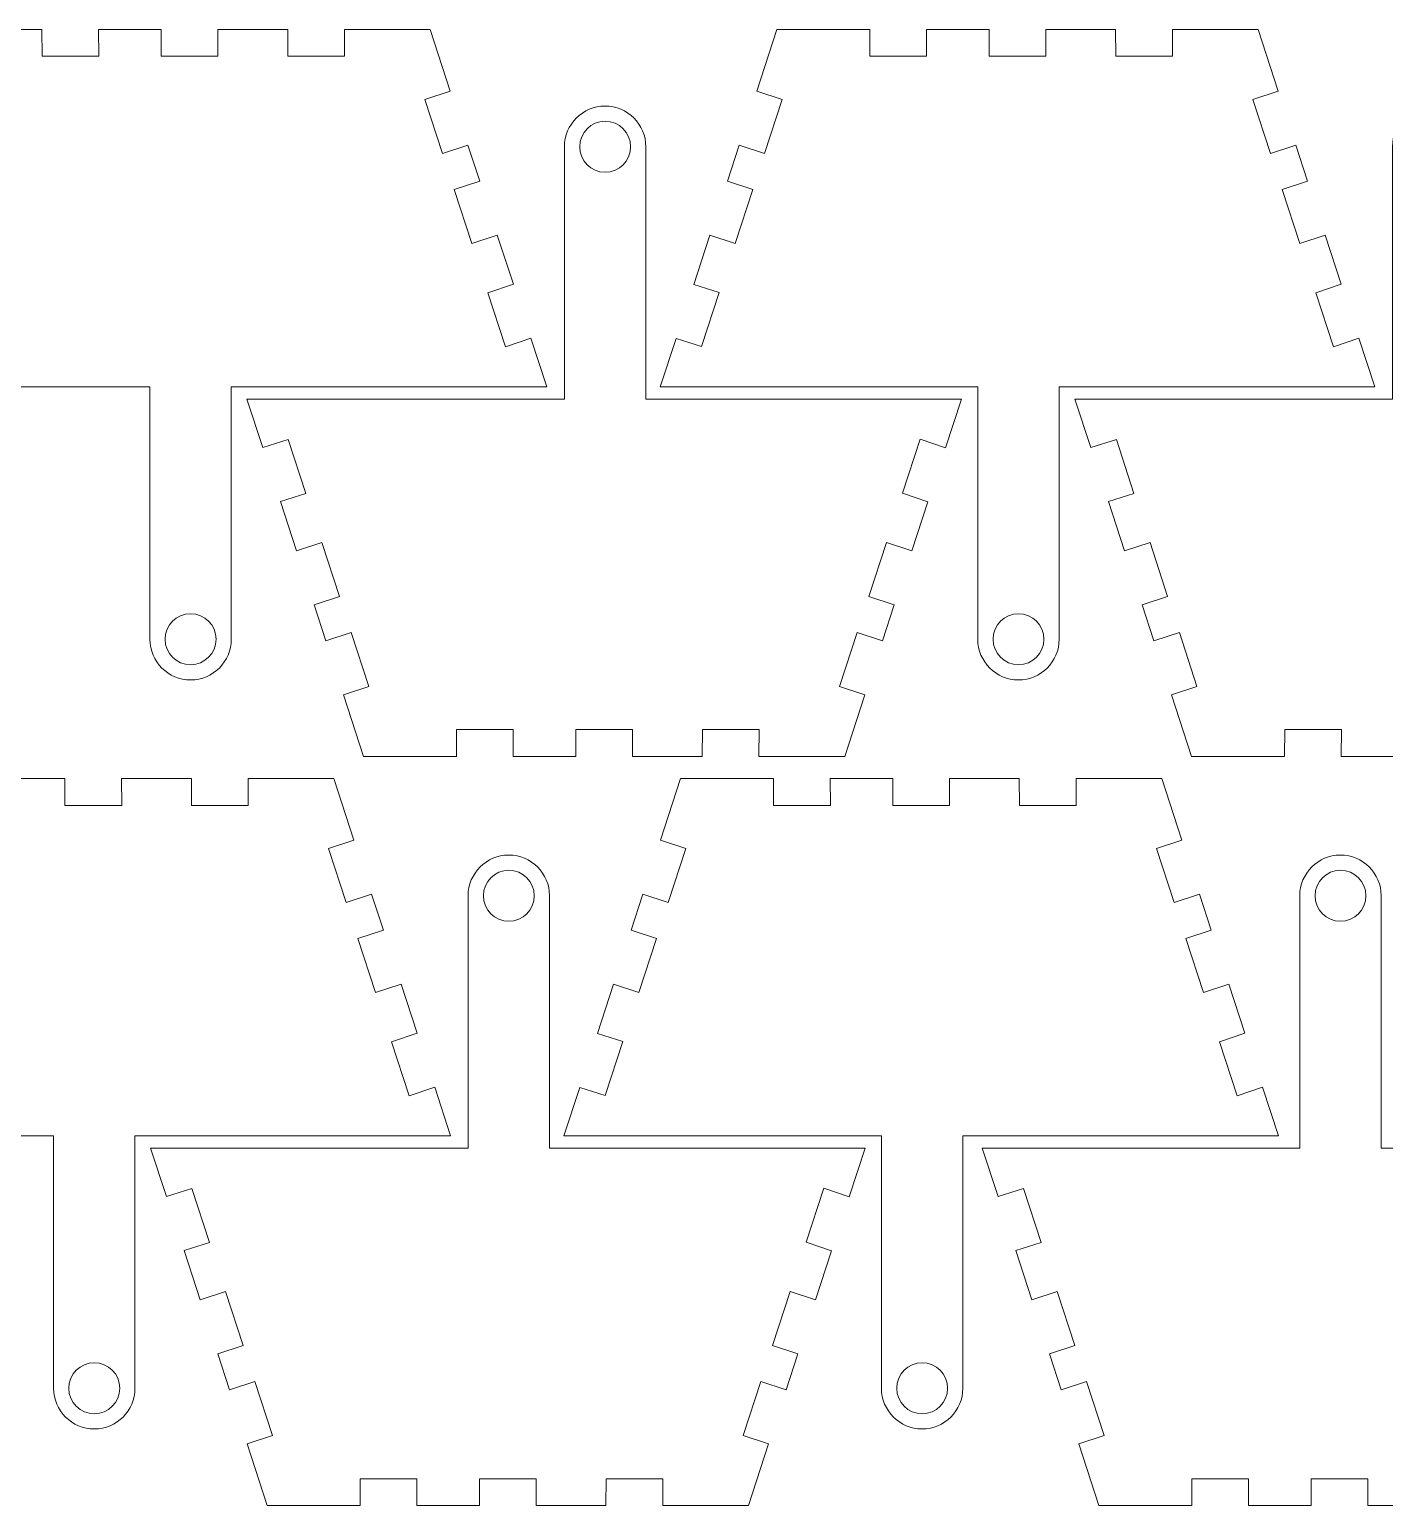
# Model space of a CAD drawing. Header units: millimetres. Extents: x -535 to 505, y -208 to 234.
# Drawn here: x 141.6 to 293.3, y -207.7 to -42.6 of the extents above; entities that cross this region are included whole.
import ezdxf

# ---------------------------------------------------------------- set-up
doc = ezdxf.new("R2010")
doc.units = ezdxf.units.MM
doc.header["$MEASUREMENT"] = 0
doc.layers.add('Capa 1', color=7, linetype='Continuous')

msp = doc.modelspace()

# ---------------------------------------------------------------- linework, layer by layer
at = {"layer": 'Capa 1', "color": 250, "lineweight": 9}
for points, knots in [([(199.5123, -82.5707), (199.5123, -82.5707), (164.1758, -82.5707), (164.1758, -82.5707), (164.1758, -82.5707), (164.1758, -82.5707), (164.1758, -110.7999), (164.1758, -110.7999), (164.1758, -110.7999), (164.1758, -113.317), (162.1352, -115.3576), (159.6181, -115.3576), (159.6181, -115.3576), (157.101, -115.3576), (155.0604, -113.317), (155.0604, -110.7999), (155.0604, -110.7999), (155.0604, -110.7999), (155.0604, -82.5707), (155.0604, -82.5707), (155.0604, -82.5707), (155.0604, -82.5707), (119.5123, -82.5707), (119.5123, -82.5707), (119.5123, -82.5707), (119.5123, -82.5707), (121.2885, -77.1302), (121.2885, -77.1302), (121.2885, -77.1302), (121.2885, -77.1302), (124.1439, -78.0508), (124.1439, -78.0508), (124.1439, -78.0508), (124.1439, -78.0508), (126.1148, -72.014), (126.1148, -72.014), (126.1148, -72.014), (126.1148, -72.014), (123.2593, -71.0934), (123.2593, -71.0934), (123.2593, -71.0934), (123.2593, -71.0934), (125.0548, -65.5938), (125.0548, -65.5938), (125.0548, -65.5938), (125.0548, -65.5938), (127.9105, -66.5145), (127.9105, -66.5145), (127.9105, -66.5145), (127.9105, -66.5145), (129.8814, -60.4777), (129.8814, -60.4777), (129.8814, -60.4777), (129.8814, -60.4777), (127.0256, -59.557), (127.0256, -59.557), (127.0256, -59.557), (127.0256, -59.557), (128.345, -55.5157), (128.345, -55.5157), (128.345, -55.5157), (128.345, -55.5157), (131.2003, -56.4362), (131.2003, -56.4362), (131.2003, -56.4362), (131.2003, -56.4362), (133.1712, -50.3994), (133.1712, -50.3994), (133.1712, -50.3994), (133.1712, -50.3994), (130.3159, -49.4788), (130.3159, -49.4788), (130.3159, -49.4788), (130.3159, -49.4788), (132.5712, -42.5707), (132.5712, -42.5707), (132.5712, -42.5707), (132.5712, -42.5707), (142.9775, -42.5707), (142.9775, -42.5707), (142.9775, -42.5707), (142.9775, -42.5707), (142.9885, -45.5707), (142.9885, -45.5707), (142.9885, -45.5707), (142.9885, -45.5707), (149.3389, -45.5707), (149.3389, -45.5707), (149.3389, -45.5707), (149.3389, -45.5707), (149.3279, -42.5707), (149.3279, -42.5707), (149.3279, -42.5707), (149.3279, -42.5707), (156.3273, -42.5707), (156.3273, -42.5707), (156.3273, -42.5707), (156.3273, -42.5707), (156.3382, -45.5707), (156.3382, -45.5707), (156.3382, -45.5707), (156.3382, -45.5707), (162.6886, -45.5707), (162.6886, -45.5707), (162.6886, -45.5707), (162.6886, -45.5707), (162.6776, -42.5707), (162.6776, -42.5707), (162.6776, -42.5707), (162.6776, -42.5707), (170.4943, -42.5707), (170.4943, -42.5707), (170.4943, -42.5707), (170.4943, -42.5707), (170.5053, -45.5707), (170.5053, -45.5707), (170.5053, -45.5707), (170.5053, -45.5707), (176.8557, -45.5707), (176.8557, -45.5707), (176.8557, -45.5707), (176.8557, -45.5707), (176.8447, -42.5707), (176.8447, -42.5707), (176.8447, -42.5707), (176.8447, -42.5707), (186.4417, -42.5707), (186.4417, -42.5707), (186.4417, -42.5707), (186.4417, -42.5707), (188.6965, -49.4712), (188.6965, -49.4712), (188.6965, -49.4712), (188.6965, -49.4712), (185.8478, -50.4137), (185.8478, -50.4137), (185.8478, -50.4137), (185.8478, -50.4137), (187.8201, -56.4501), (187.8201, -56.4501), (187.8201, -56.4501), (187.8201, -56.4501), (190.669, -55.5075), (190.669, -55.5075), (190.669, -55.5075), (190.669, -55.5075), (191.9895, -59.5485), (191.9895, -59.5485), (191.9895, -59.5485), (191.9895, -59.5485), (189.1411, -60.4909), (189.1411, -60.4909), (189.1411, -60.4909), (189.1411, -60.4909), (191.1134, -66.5272), (191.1134, -66.5272), (191.1134, -66.5272), (191.1134, -66.5272), (193.9619, -65.5849), (193.9619, -65.5849), (193.9619, -65.5849), (193.9619, -65.5849), (195.7588, -71.0839), (195.7588, -71.0839), (195.7588, -71.0839), (195.7588, -71.0839), (192.9102, -72.0264), (192.9102, -72.0264), (192.9102, -72.0264), (192.9102, -72.0264), (194.8825, -78.0628), (194.8825, -78.0628), (194.8825, -78.0628), (194.8825, -78.0628), (197.7313, -77.1202), (197.7313, -77.1202), (197.7313, -77.1202), (197.7313, -77.1202), (199.5123, -82.5707), (199.5123, -82.5707)], [0, 0, 0, 0, 0.02173913, 0.02173913, 0.02173913, 0.02173913, 0.04347826, 0.04347826, 0.04347826, 0.04347826, 0.06521739, 0.06521739, 0.06521739, 0.06521739, 0.08695652, 0.08695652, 0.08695652, 0.08695652, 0.10869565, 0.10869565, 0.10869565, 0.10869565, 0.13043478, 0.13043478, 0.13043478, 0.13043478, 0.15217391, 0.15217391, 0.15217391, 0.15217391, 0.17391304, 0.17391304, 0.17391304, 0.17391304, 0.19565217, 0.19565217, 0.19565217, 0.19565217, 0.2173913, 0.2173913, 0.2173913, 0.2173913, 0.23913043, 0.23913043, 0.23913043, 0.23913043, 0.26086957, 0.26086957, 0.26086957, 0.26086957, 0.2826087, 0.2826087, 0.2826087, 0.2826087, 0.30434783, 0.30434783, 0.30434783, 0.30434783, 0.32608696, 0.32608696, 0.32608696, 0.32608696, 0.34782609, 0.34782609, 0.34782609, 0.34782609, 0.36956522, 0.36956522, 0.36956522, 0.36956522, 0.39130435, 0.39130435, 0.39130435, 0.39130435, 0.41304348, 0.41304348, 0.41304348, 0.41304348, 0.43478261, 0.43478261, 0.43478261, 0.43478261, 0.45652174, 0.45652174, 0.45652174, 0.45652174, 0.47826087, 0.47826087, 0.47826087, 0.47826087, 0.5, 0.5, 0.5, 0.5, 0.52173913, 0.52173913, 0.52173913, 0.52173913, 0.54347826, 0.54347826, 0.54347826, 0.54347826, 0.56521739, 0.56521739, 0.56521739, 0.56521739, 0.58695652, 0.58695652, 0.58695652, 0.58695652, 0.60869565, 0.60869565, 0.60869565, 0.60869565, 0.63043478, 0.63043478, 0.63043478, 0.63043478, 0.65217391, 0.65217391, 0.65217391, 0.65217391, 0.67391304, 0.67391304, 0.67391304, 0.67391304, 0.69565217, 0.69565217, 0.69565217, 0.69565217, 0.7173913, 0.7173913, 0.7173913, 0.7173913, 0.73913043, 0.73913043, 0.73913043, 0.73913043, 0.76086957, 0.76086957, 0.76086957, 0.76086957, 0.7826087, 0.7826087, 0.7826087, 0.7826087, 0.80434783, 0.80434783, 0.80434783, 0.80434783, 0.82608696, 0.82608696, 0.82608696, 0.82608696, 0.84782609, 0.84782609, 0.84782609, 0.84782609, 0.86956522, 0.86956522, 0.86956522, 0.86956522, 0.89130435, 0.89130435, 0.89130435, 0.89130435, 0.91304348, 0.91304348, 0.91304348, 0.91304348, 0.93478261, 0.93478261, 0.93478261, 0.93478261, 0.95652174, 0.95652174, 0.95652174, 0.95652174, 1, 1, 1, 1]), ([(292.2025, -82.5707), (292.2025, -82.5707), (256.866, -82.5707), (256.866, -82.5707), (256.866, -82.5707), (256.866, -82.5707), (256.866, -110.7999), (256.866, -110.7999), (256.866, -110.7999), (256.866, -113.317), (254.8254, -115.3576), (252.3083, -115.3576), (252.3083, -115.3576), (249.7912, -115.3576), (247.7506, -113.317), (247.7506, -110.7999), (247.7506, -110.7999), (247.7506, -110.7999), (247.7506, -82.5707), (247.7506, -82.5707), (247.7506, -82.5707), (247.7506, -82.5707), (212.2025, -82.5707), (212.2025, -82.5707), (212.2025, -82.5707), (212.2025, -82.5707), (213.9787, -77.1302), (213.9787, -77.1302), (213.9787, -77.1302), (213.9787, -77.1302), (216.8341, -78.0508), (216.8341, -78.0508), (216.8341, -78.0508), (216.8341, -78.0508), (218.805, -72.014), (218.805, -72.014), (218.805, -72.014), (218.805, -72.014), (215.9495, -71.0934), (215.9495, -71.0934), (215.9495, -71.0934), (215.9495, -71.0934), (217.745, -65.5938), (217.745, -65.5938), (217.745, -65.5938), (217.745, -65.5938), (220.6007, -66.5145), (220.6007, -66.5145), (220.6007, -66.5145), (220.6007, -66.5145), (222.5716, -60.4777), (222.5716, -60.4777), (222.5716, -60.4777), (222.5716, -60.4777), (219.7158, -59.557), (219.7158, -59.557), (219.7158, -59.557), (219.7158, -59.557), (221.0352, -55.5157), (221.0352, -55.5157), (221.0352, -55.5157), (221.0352, -55.5157), (223.8905, -56.4362), (223.8905, -56.4362), (223.8905, -56.4362), (223.8905, -56.4362), (225.8614, -50.3994), (225.8614, -50.3994), (225.8614, -50.3994), (225.8614, -50.3994), (223.0061, -49.4788), (223.0061, -49.4788), (223.0061, -49.4788), (223.0061, -49.4788), (225.2614, -42.5707), (225.2614, -42.5707), (225.2614, -42.5707), (225.2614, -42.5707), (235.6677, -42.5707), (235.6677, -42.5707), (235.6677, -42.5707), (235.6677, -42.5707), (235.6787, -45.5707), (235.6787, -45.5707), (235.6787, -45.5707), (235.6787, -45.5707), (242.0291, -45.5707), (242.0291, -45.5707), (242.0291, -45.5707), (242.0291, -45.5707), (242.0181, -42.5707), (242.0181, -42.5707), (242.0181, -42.5707), (242.0181, -42.5707), (249.0175, -42.5707), (249.0175, -42.5707), (249.0175, -42.5707), (249.0175, -42.5707), (249.0284, -45.5707), (249.0284, -45.5707), (249.0284, -45.5707), (249.0284, -45.5707), (255.3788, -45.5707), (255.3788, -45.5707), (255.3788, -45.5707), (255.3788, -45.5707), (255.3678, -42.5707), (255.3678, -42.5707), (255.3678, -42.5707), (255.3678, -42.5707), (263.1845, -42.5707), (263.1845, -42.5707), (263.1845, -42.5707), (263.1845, -42.5707), (263.1955, -45.5707), (263.1955, -45.5707), (263.1955, -45.5707), (263.1955, -45.5707), (269.5459, -45.5707), (269.5459, -45.5707), (269.5459, -45.5707), (269.5459, -45.5707), (269.5349, -42.5707), (269.5349, -42.5707), (269.5349, -42.5707), (269.5349, -42.5707), (279.1319, -42.5707), (279.1319, -42.5707), (279.1319, -42.5707), (279.1319, -42.5707), (281.3867, -49.4712), (281.3867, -49.4712), (281.3867, -49.4712), (281.3867, -49.4712), (278.538, -50.4137), (278.538, -50.4137), (278.538, -50.4137), (278.538, -50.4137), (280.5103, -56.4501), (280.5103, -56.4501), (280.5103, -56.4501), (280.5103, -56.4501), (283.3592, -55.5075), (283.3592, -55.5075), (283.3592, -55.5075), (283.3592, -55.5075), (284.6797, -59.5485), (284.6797, -59.5485), (284.6797, -59.5485), (284.6797, -59.5485), (281.8313, -60.4909), (281.8313, -60.4909), (281.8313, -60.4909), (281.8313, -60.4909), (283.8036, -66.5272), (283.8036, -66.5272), (283.8036, -66.5272), (283.8036, -66.5272), (286.6521, -65.5849), (286.6521, -65.5849), (286.6521, -65.5849), (286.6521, -65.5849), (288.449, -71.0839), (288.449, -71.0839), (288.449, -71.0839), (288.449, -71.0839), (285.6004, -72.0264), (285.6004, -72.0264), (285.6004, -72.0264), (285.6004, -72.0264), (287.5727, -78.0628), (287.5727, -78.0628), (287.5727, -78.0628), (287.5727, -78.0628), (290.4215, -77.1202), (290.4215, -77.1202), (290.4215, -77.1202), (290.4215, -77.1202), (292.2025, -82.5707), (292.2025, -82.5707)], [0, 0, 0, 0, 0.02173913, 0.02173913, 0.02173913, 0.02173913, 0.04347826, 0.04347826, 0.04347826, 0.04347826, 0.06521739, 0.06521739, 0.06521739, 0.06521739, 0.08695652, 0.08695652, 0.08695652, 0.08695652, 0.10869565, 0.10869565, 0.10869565, 0.10869565, 0.13043478, 0.13043478, 0.13043478, 0.13043478, 0.15217391, 0.15217391, 0.15217391, 0.15217391, 0.17391304, 0.17391304, 0.17391304, 0.17391304, 0.19565217, 0.19565217, 0.19565217, 0.19565217, 0.2173913, 0.2173913, 0.2173913, 0.2173913, 0.23913043, 0.23913043, 0.23913043, 0.23913043, 0.26086957, 0.26086957, 0.26086957, 0.26086957, 0.2826087, 0.2826087, 0.2826087, 0.2826087, 0.30434783, 0.30434783, 0.30434783, 0.30434783, 0.32608696, 0.32608696, 0.32608696, 0.32608696, 0.34782609, 0.34782609, 0.34782609, 0.34782609, 0.36956522, 0.36956522, 0.36956522, 0.36956522, 0.39130435, 0.39130435, 0.39130435, 0.39130435, 0.41304348, 0.41304348, 0.41304348, 0.41304348, 0.43478261, 0.43478261, 0.43478261, 0.43478261, 0.45652174, 0.45652174, 0.45652174, 0.45652174, 0.47826087, 0.47826087, 0.47826087, 0.47826087, 0.5, 0.5, 0.5, 0.5, 0.52173913, 0.52173913, 0.52173913, 0.52173913, 0.54347826, 0.54347826, 0.54347826, 0.54347826, 0.56521739, 0.56521739, 0.56521739, 0.56521739, 0.58695652, 0.58695652, 0.58695652, 0.58695652, 0.60869565, 0.60869565, 0.60869565, 0.60869565, 0.63043478, 0.63043478, 0.63043478, 0.63043478, 0.65217391, 0.65217391, 0.65217391, 0.65217391, 0.67391304, 0.67391304, 0.67391304, 0.67391304, 0.69565217, 0.69565217, 0.69565217, 0.69565217, 0.7173913, 0.7173913, 0.7173913, 0.7173913, 0.73913043, 0.73913043, 0.73913043, 0.73913043, 0.76086957, 0.76086957, 0.76086957, 0.76086957, 0.7826087, 0.7826087, 0.7826087, 0.7826087, 0.80434783, 0.80434783, 0.80434783, 0.80434783, 0.82608696, 0.82608696, 0.82608696, 0.82608696, 0.84782609, 0.84782609, 0.84782609, 0.84782609, 0.86956522, 0.86956522, 0.86956522, 0.86956522, 0.89130435, 0.89130435, 0.89130435, 0.89130435, 0.91304348, 0.91304348, 0.91304348, 0.91304348, 0.93478261, 0.93478261, 0.93478261, 0.93478261, 0.95652174, 0.95652174, 0.95652174, 0.95652174, 1, 1, 1, 1]), ([(245.9257, -83.922), (245.9257, -83.922), (210.5892, -83.922), (210.5892, -83.922), (210.5892, -83.922), (210.5892, -83.922), (210.5892, -55.6928), (210.5892, -55.6928), (210.5892, -55.6928), (210.5892, -53.1757), (208.5486, -51.1351), (206.0315, -51.1351), (206.0315, -51.1351), (203.5144, -51.1351), (201.4738, -53.1757), (201.4738, -55.6928), (201.4738, -55.6928), (201.4738, -55.6928), (201.4738, -83.922), (201.4738, -83.922), (201.4738, -83.922), (201.4738, -83.922), (165.9257, -83.922), (165.9257, -83.922), (165.9257, -83.922), (165.9257, -83.922), (167.7019, -89.3625), (167.7019, -89.3625), (167.7019, -89.3625), (167.7019, -89.3625), (170.5573, -88.4419), (170.5573, -88.4419), (170.5573, -88.4419), (170.5573, -88.4419), (172.5282, -94.4787), (172.5282, -94.4787), (172.5282, -94.4787), (172.5282, -94.4787), (169.6727, -95.3993), (169.6727, -95.3993), (169.6727, -95.3993), (169.6727, -95.3993), (171.4682, -100.8989), (171.4682, -100.8989), (171.4682, -100.8989), (171.4682, -100.8989), (174.3239, -99.9782), (174.3239, -99.9782), (174.3239, -99.9782), (174.3239, -99.9782), (176.2948, -106.015), (176.2948, -106.015), (176.2948, -106.015), (176.2948, -106.015), (173.439, -106.9357), (173.439, -106.9357), (173.439, -106.9357), (173.439, -106.9357), (174.7584, -110.977), (174.7584, -110.977), (174.7584, -110.977), (174.7584, -110.977), (177.6137, -110.0565), (177.6137, -110.0565), (177.6137, -110.0565), (177.6137, -110.0565), (179.5846, -116.0933), (179.5846, -116.0933), (179.5846, -116.0933), (179.5846, -116.0933), (176.7293, -117.0139), (176.7293, -117.0139), (176.7293, -117.0139), (176.7293, -117.0139), (178.9846, -123.922), (178.9846, -123.922), (178.9846, -123.922), (178.9846, -123.922), (189.3909, -123.922), (189.3909, -123.922), (189.3909, -123.922), (189.3909, -123.922), (189.4019, -120.922), (189.4019, -120.922), (189.4019, -120.922), (189.4019, -120.922), (195.7523, -120.922), (195.7523, -120.922), (195.7523, -120.922), (195.7523, -120.922), (195.7413, -123.922), (195.7413, -123.922), (195.7413, -123.922), (195.7413, -123.922), (202.7407, -123.922), (202.7407, -123.922), (202.7407, -123.922), (202.7407, -123.922), (202.7516, -120.922), (202.7516, -120.922), (202.7516, -120.922), (202.7516, -120.922), (209.102, -120.922), (209.102, -120.922), (209.102, -120.922), (209.102, -120.922), (209.091, -123.922), (209.091, -123.922), (209.091, -123.922), (209.091, -123.922), (216.9077, -123.922), (216.9077, -123.922), (216.9077, -123.922), (216.9077, -123.922), (216.9187, -120.922), (216.9187, -120.922), (216.9187, -120.922), (216.9187, -120.922), (223.2691, -120.922), (223.2691, -120.922), (223.2691, -120.922), (223.2691, -120.922), (223.2581, -123.922), (223.2581, -123.922), (223.2581, -123.922), (223.2581, -123.922), (232.8551, -123.922), (232.8551, -123.922), (232.8551, -123.922), (232.8551, -123.922), (235.1099, -117.0215), (235.1099, -117.0215), (235.1099, -117.0215), (235.1099, -117.0215), (232.2612, -116.079), (232.2612, -116.079), (232.2612, -116.079), (232.2612, -116.079), (234.2335, -110.0426), (234.2335, -110.0426), (234.2335, -110.0426), (234.2335, -110.0426), (237.0824, -110.9852), (237.0824, -110.9852), (237.0824, -110.9852), (237.0824, -110.9852), (238.4029, -106.9442), (238.4029, -106.9442), (238.4029, -106.9442), (238.4029, -106.9442), (235.5545, -106.0018), (235.5545, -106.0018), (235.5545, -106.0018), (235.5545, -106.0018), (237.5268, -99.9655), (237.5268, -99.9655), (237.5268, -99.9655), (237.5268, -99.9655), (240.3753, -100.9078), (240.3753, -100.9078), (240.3753, -100.9078), (240.3753, -100.9078), (242.1722, -95.4088), (242.1722, -95.4088), (242.1722, -95.4088), (242.1722, -95.4088), (239.3236, -94.4663), (239.3236, -94.4663), (239.3236, -94.4663), (239.3236, -94.4663), (241.2959, -88.4299), (241.2959, -88.4299), (241.2959, -88.4299), (241.2959, -88.4299), (244.1447, -89.3725), (244.1447, -89.3725), (244.1447, -89.3725), (244.1447, -89.3725), (245.9257, -83.922), (245.9257, -83.922)], [0, 0, 0, 0, 0.02173913, 0.02173913, 0.02173913, 0.02173913, 0.04347826, 0.04347826, 0.04347826, 0.04347826, 0.06521739, 0.06521739, 0.06521739, 0.06521739, 0.08695652, 0.08695652, 0.08695652, 0.08695652, 0.10869565, 0.10869565, 0.10869565, 0.10869565, 0.13043478, 0.13043478, 0.13043478, 0.13043478, 0.15217391, 0.15217391, 0.15217391, 0.15217391, 0.17391304, 0.17391304, 0.17391304, 0.17391304, 0.19565217, 0.19565217, 0.19565217, 0.19565217, 0.2173913, 0.2173913, 0.2173913, 0.2173913, 0.23913043, 0.23913043, 0.23913043, 0.23913043, 0.26086957, 0.26086957, 0.26086957, 0.26086957, 0.2826087, 0.2826087, 0.2826087, 0.2826087, 0.30434783, 0.30434783, 0.30434783, 0.30434783, 0.32608696, 0.32608696, 0.32608696, 0.32608696, 0.34782609, 0.34782609, 0.34782609, 0.34782609, 0.36956522, 0.36956522, 0.36956522, 0.36956522, 0.39130435, 0.39130435, 0.39130435, 0.39130435, 0.41304348, 0.41304348, 0.41304348, 0.41304348, 0.43478261, 0.43478261, 0.43478261, 0.43478261, 0.45652174, 0.45652174, 0.45652174, 0.45652174, 0.47826087, 0.47826087, 0.47826087, 0.47826087, 0.5, 0.5, 0.5, 0.5, 0.52173913, 0.52173913, 0.52173913, 0.52173913, 0.54347826, 0.54347826, 0.54347826, 0.54347826, 0.56521739, 0.56521739, 0.56521739, 0.56521739, 0.58695652, 0.58695652, 0.58695652, 0.58695652, 0.60869565, 0.60869565, 0.60869565, 0.60869565, 0.63043478, 0.63043478, 0.63043478, 0.63043478, 0.65217391, 0.65217391, 0.65217391, 0.65217391, 0.67391304, 0.67391304, 0.67391304, 0.67391304, 0.69565217, 0.69565217, 0.69565217, 0.69565217, 0.7173913, 0.7173913, 0.7173913, 0.7173913, 0.73913043, 0.73913043, 0.73913043, 0.73913043, 0.76086957, 0.76086957, 0.76086957, 0.76086957, 0.7826087, 0.7826087, 0.7826087, 0.7826087, 0.80434783, 0.80434783, 0.80434783, 0.80434783, 0.82608696, 0.82608696, 0.82608696, 0.82608696, 0.84782609, 0.84782609, 0.84782609, 0.84782609, 0.86956522, 0.86956522, 0.86956522, 0.86956522, 0.89130435, 0.89130435, 0.89130435, 0.89130435, 0.91304348, 0.91304348, 0.91304348, 0.91304348, 0.93478261, 0.93478261, 0.93478261, 0.93478261, 0.95652174, 0.95652174, 0.95652174, 0.95652174, 1, 1, 1, 1]), ([(338.6358, -83.922), (338.6358, -83.922), (303.2993, -83.922), (303.2993, -83.922), (303.2993, -83.922), (303.2993, -83.922), (303.2993, -55.6928), (303.2993, -55.6928), (303.2993, -55.6928), (303.2993, -53.1757), (301.2587, -51.1351), (298.7416, -51.1351), (298.7416, -51.1351), (296.2245, -51.1351), (294.1839, -53.1757), (294.1839, -55.6928), (294.1839, -55.6928), (294.1839, -55.6928), (294.1839, -83.922), (294.1839, -83.922), (294.1839, -83.922), (294.1839, -83.922), (258.6358, -83.922), (258.6358, -83.922), (258.6358, -83.922), (258.6358, -83.922), (260.412, -89.3625), (260.412, -89.3625), (260.412, -89.3625), (260.412, -89.3625), (263.2674, -88.4419), (263.2674, -88.4419), (263.2674, -88.4419), (263.2674, -88.4419), (265.2383, -94.4787), (265.2383, -94.4787), (265.2383, -94.4787), (265.2383, -94.4787), (262.3828, -95.3993), (262.3828, -95.3993), (262.3828, -95.3993), (262.3828, -95.3993), (264.1783, -100.8989), (264.1783, -100.8989), (264.1783, -100.8989), (264.1783, -100.8989), (267.034, -99.9782), (267.034, -99.9782), (267.034, -99.9782), (267.034, -99.9782), (269.0049, -106.015), (269.0049, -106.015), (269.0049, -106.015), (269.0049, -106.015), (266.1491, -106.9357), (266.1491, -106.9357), (266.1491, -106.9357), (266.1491, -106.9357), (267.4685, -110.977), (267.4685, -110.977), (267.4685, -110.977), (267.4685, -110.977), (270.3238, -110.0565), (270.3238, -110.0565), (270.3238, -110.0565), (270.3238, -110.0565), (272.2947, -116.0933), (272.2947, -116.0933), (272.2947, -116.0933), (272.2947, -116.0933), (269.4394, -117.0139), (269.4394, -117.0139), (269.4394, -117.0139), (269.4394, -117.0139), (271.6947, -123.922), (271.6947, -123.922), (271.6947, -123.922), (271.6947, -123.922), (282.101, -123.922), (282.101, -123.922), (282.101, -123.922), (282.101, -123.922), (282.112, -120.922), (282.112, -120.922), (282.112, -120.922), (282.112, -120.922), (288.4624, -120.922), (288.4624, -120.922), (288.4624, -120.922), (288.4624, -120.922), (288.4514, -123.922), (288.4514, -123.922), (288.4514, -123.922), (288.4514, -123.922), (295.4508, -123.922), (295.4508, -123.922), (295.4508, -123.922), (295.4508, -123.922), (295.4617, -120.922), (295.4617, -120.922), (295.4617, -120.922), (295.4617, -120.922), (301.8121, -120.922), (301.8121, -120.922), (301.8121, -120.922), (301.8121, -120.922), (301.8011, -123.922), (301.8011, -123.922), (301.8011, -123.922), (301.8011, -123.922), (309.6178, -123.922), (309.6178, -123.922), (309.6178, -123.922), (309.6178, -123.922), (309.6288, -120.922), (309.6288, -120.922), (309.6288, -120.922), (309.6288, -120.922), (315.9792, -120.922), (315.9792, -120.922), (315.9792, -120.922), (315.9792, -120.922), (315.9682, -123.922), (315.9682, -123.922), (315.9682, -123.922), (315.9682, -123.922), (325.5652, -123.922), (325.5652, -123.922), (325.5652, -123.922), (325.5652, -123.922), (327.82, -117.0215), (327.82, -117.0215), (327.82, -117.0215), (327.82, -117.0215), (324.9713, -116.079), (324.9713, -116.079), (324.9713, -116.079), (324.9713, -116.079), (326.9436, -110.0426), (326.9436, -110.0426), (326.9436, -110.0426), (326.9436, -110.0426), (329.7925, -110.9852), (329.7925, -110.9852), (329.7925, -110.9852), (329.7925, -110.9852), (331.113, -106.9442), (331.113, -106.9442), (331.113, -106.9442), (331.113, -106.9442), (328.2646, -106.0018), (328.2646, -106.0018), (328.2646, -106.0018), (328.2646, -106.0018), (330.2369, -99.9655), (330.2369, -99.9655), (330.2369, -99.9655), (330.2369, -99.9655), (333.0854, -100.9078), (333.0854, -100.9078), (333.0854, -100.9078), (333.0854, -100.9078), (334.8823, -95.4088), (334.8823, -95.4088), (334.8823, -95.4088), (334.8823, -95.4088), (332.0337, -94.4663), (332.0337, -94.4663), (332.0337, -94.4663), (332.0337, -94.4663), (334.006, -88.4299), (334.006, -88.4299), (334.006, -88.4299), (334.006, -88.4299), (336.8548, -89.3725), (336.8548, -89.3725), (336.8548, -89.3725), (336.8548, -89.3725), (338.6358, -83.922), (338.6358, -83.922)], [0, 0, 0, 0, 0.02173913, 0.02173913, 0.02173913, 0.02173913, 0.04347826, 0.04347826, 0.04347826, 0.04347826, 0.06521739, 0.06521739, 0.06521739, 0.06521739, 0.08695652, 0.08695652, 0.08695652, 0.08695652, 0.10869565, 0.10869565, 0.10869565, 0.10869565, 0.13043478, 0.13043478, 0.13043478, 0.13043478, 0.15217391, 0.15217391, 0.15217391, 0.15217391, 0.17391304, 0.17391304, 0.17391304, 0.17391304, 0.19565217, 0.19565217, 0.19565217, 0.19565217, 0.2173913, 0.2173913, 0.2173913, 0.2173913, 0.23913043, 0.23913043, 0.23913043, 0.23913043, 0.26086957, 0.26086957, 0.26086957, 0.26086957, 0.2826087, 0.2826087, 0.2826087, 0.2826087, 0.30434783, 0.30434783, 0.30434783, 0.30434783, 0.32608696, 0.32608696, 0.32608696, 0.32608696, 0.34782609, 0.34782609, 0.34782609, 0.34782609, 0.36956522, 0.36956522, 0.36956522, 0.36956522, 0.39130435, 0.39130435, 0.39130435, 0.39130435, 0.41304348, 0.41304348, 0.41304348, 0.41304348, 0.43478261, 0.43478261, 0.43478261, 0.43478261, 0.45652174, 0.45652174, 0.45652174, 0.45652174, 0.47826087, 0.47826087, 0.47826087, 0.47826087, 0.5, 0.5, 0.5, 0.5, 0.52173913, 0.52173913, 0.52173913, 0.52173913, 0.54347826, 0.54347826, 0.54347826, 0.54347826, 0.56521739, 0.56521739, 0.56521739, 0.56521739, 0.58695652, 0.58695652, 0.58695652, 0.58695652, 0.60869565, 0.60869565, 0.60869565, 0.60869565, 0.63043478, 0.63043478, 0.63043478, 0.63043478, 0.65217391, 0.65217391, 0.65217391, 0.65217391, 0.67391304, 0.67391304, 0.67391304, 0.67391304, 0.69565217, 0.69565217, 0.69565217, 0.69565217, 0.7173913, 0.7173913, 0.7173913, 0.7173913, 0.73913043, 0.73913043, 0.73913043, 0.73913043, 0.76086957, 0.76086957, 0.76086957, 0.76086957, 0.7826087, 0.7826087, 0.7826087, 0.7826087, 0.80434783, 0.80434783, 0.80434783, 0.80434783, 0.82608696, 0.82608696, 0.82608696, 0.82608696, 0.84782609, 0.84782609, 0.84782609, 0.84782609, 0.86956522, 0.86956522, 0.86956522, 0.86956522, 0.89130435, 0.89130435, 0.89130435, 0.89130435, 0.91304348, 0.91304348, 0.91304348, 0.91304348, 0.93478261, 0.93478261, 0.93478261, 0.93478261, 0.95652174, 0.95652174, 0.95652174, 0.95652174, 1, 1, 1, 1]), ([(206.0315, -52.8428), (204.4575, -52.8428), (203.1815, -54.1188), (203.1815, -55.6928), (203.1815, -55.6928), (203.1815, -57.2668), (204.4575, -58.5428), (206.0315, -58.5428), (206.0315, -58.5428), (207.6055, -58.5428), (208.8815, -57.2668), (208.8815, -55.6928), (208.8815, -55.6928), (208.8815, -54.1188), (207.6055, -52.8428), (206.0315, -52.8428)], [0, 0, 0, 0, 0.2, 0.2, 0.2, 0.2, 0.4, 0.4, 0.4, 0.4, 0.6, 0.6, 0.6, 0.6, 1, 1, 1, 1]), ([(159.6181, -113.6499), (158.0441, -113.6499), (156.7681, -112.3739), (156.7681, -110.7999), (156.7681, -110.7999), (156.7681, -109.2259), (158.0441, -107.9499), (159.6181, -107.9499), (159.6181, -107.9499), (161.1921, -107.9499), (162.4681, -109.2259), (162.4681, -110.7999), (162.4681, -110.7999), (162.4681, -112.3739), (161.1921, -113.6499), (159.6181, -113.6499)], [0, 0, 0, 0, 0.2, 0.2, 0.2, 0.2, 0.4, 0.4, 0.4, 0.4, 0.6, 0.6, 0.6, 0.6, 1, 1, 1, 1]), ([(252.3083, -113.6499), (250.7343, -113.6499), (249.4583, -112.3739), (249.4583, -110.7999), (249.4583, -110.7999), (249.4583, -109.2259), (250.7343, -107.9499), (252.3083, -107.9499), (252.3083, -107.9499), (253.8823, -107.9499), (255.1583, -109.2259), (255.1583, -110.7999), (255.1583, -110.7999), (255.1583, -112.3739), (253.8823, -113.6499), (252.3083, -113.6499)], [0, 0, 0, 0, 0.2, 0.2, 0.2, 0.2, 0.4, 0.4, 0.4, 0.4, 0.6, 0.6, 0.6, 0.6, 1, 1, 1, 1]), ([(188.7288, -166.3907), (188.7288, -166.3907), (153.3923, -166.3907), (153.3923, -166.3907), (153.3923, -166.3907), (153.3923, -166.3907), (153.3923, -194.6199), (153.3923, -194.6199), (153.3923, -194.6199), (153.3923, -197.137), (151.3517, -199.1776), (148.8346, -199.1776), (148.8346, -199.1776), (146.3175, -199.1776), (144.2769, -197.137), (144.2769, -194.6199), (144.2769, -194.6199), (144.2769, -194.6199), (144.2769, -166.3907), (144.2769, -166.3907), (144.2769, -166.3907), (144.2769, -166.3907), (108.7288, -166.3907), (108.7288, -166.3907), (108.7288, -166.3907), (108.7288, -166.3907), (110.505, -160.9502), (110.505, -160.9502), (110.505, -160.9502), (110.505, -160.9502), (113.3604, -161.8708), (113.3604, -161.8708), (113.3604, -161.8708), (113.3604, -161.8708), (115.3313, -155.834), (115.3313, -155.834), (115.3313, -155.834), (115.3313, -155.834), (112.4758, -154.9134), (112.4758, -154.9134), (112.4758, -154.9134), (112.4758, -154.9134), (114.2713, -149.4138), (114.2713, -149.4138), (114.2713, -149.4138), (114.2713, -149.4138), (117.127, -150.3345), (117.127, -150.3345), (117.127, -150.3345), (117.127, -150.3345), (119.0979, -144.2977), (119.0979, -144.2977), (119.0979, -144.2977), (119.0979, -144.2977), (116.2421, -143.377), (116.2421, -143.377), (116.2421, -143.377), (116.2421, -143.377), (117.5615, -139.3357), (117.5615, -139.3357), (117.5615, -139.3357), (117.5615, -139.3357), (120.4168, -140.2562), (120.4168, -140.2562), (120.4168, -140.2562), (120.4168, -140.2562), (122.3877, -134.2194), (122.3877, -134.2194), (122.3877, -134.2194), (122.3877, -134.2194), (119.5324, -133.2988), (119.5324, -133.2988), (119.5324, -133.2988), (119.5324, -133.2988), (121.7877, -126.3907), (121.7877, -126.3907), (121.7877, -126.3907), (121.7877, -126.3907), (132.194, -126.3907), (132.194, -126.3907), (132.194, -126.3907), (132.194, -126.3907), (132.205, -129.3907), (132.205, -129.3907), (132.205, -129.3907), (132.205, -129.3907), (138.5554, -129.3907), (138.5554, -129.3907), (138.5554, -129.3907), (138.5554, -129.3907), (138.5444, -126.3907), (138.5444, -126.3907), (138.5444, -126.3907), (138.5444, -126.3907), (145.5438, -126.3907), (145.5438, -126.3907), (145.5438, -126.3907), (145.5438, -126.3907), (145.5547, -129.3907), (145.5547, -129.3907), (145.5547, -129.3907), (145.5547, -129.3907), (151.9051, -129.3907), (151.9051, -129.3907), (151.9051, -129.3907), (151.9051, -129.3907), (151.8941, -126.3907), (151.8941, -126.3907), (151.8941, -126.3907), (151.8941, -126.3907), (159.7108, -126.3907), (159.7108, -126.3907), (159.7108, -126.3907), (159.7108, -126.3907), (159.7218, -129.3907), (159.7218, -129.3907), (159.7218, -129.3907), (159.7218, -129.3907), (166.0722, -129.3907), (166.0722, -129.3907), (166.0722, -129.3907), (166.0722, -129.3907), (166.0612, -126.3907), (166.0612, -126.3907), (166.0612, -126.3907), (166.0612, -126.3907), (175.6582, -126.3907), (175.6582, -126.3907), (175.6582, -126.3907), (175.6582, -126.3907), (177.913, -133.2912), (177.913, -133.2912), (177.913, -133.2912), (177.913, -133.2912), (175.0643, -134.2337), (175.0643, -134.2337), (175.0643, -134.2337), (175.0643, -134.2337), (177.0366, -140.2701), (177.0366, -140.2701), (177.0366, -140.2701), (177.0366, -140.2701), (179.8855, -139.3275), (179.8855, -139.3275), (179.8855, -139.3275), (179.8855, -139.3275), (181.206, -143.3685), (181.206, -143.3685), (181.206, -143.3685), (181.206, -143.3685), (178.3576, -144.3109), (178.3576, -144.3109), (178.3576, -144.3109), (178.3576, -144.3109), (180.3299, -150.3472), (180.3299, -150.3472), (180.3299, -150.3472), (180.3299, -150.3472), (183.1784, -149.4049), (183.1784, -149.4049), (183.1784, -149.4049), (183.1784, -149.4049), (184.9753, -154.9039), (184.9753, -154.9039), (184.9753, -154.9039), (184.9753, -154.9039), (182.1267, -155.8464), (182.1267, -155.8464), (182.1267, -155.8464), (182.1267, -155.8464), (184.099, -161.8828), (184.099, -161.8828), (184.099, -161.8828), (184.099, -161.8828), (186.9478, -160.9402), (186.9478, -160.9402), (186.9478, -160.9402), (186.9478, -160.9402), (188.7288, -166.3907), (188.7288, -166.3907)], [0, 0, 0, 0, 0.02173913, 0.02173913, 0.02173913, 0.02173913, 0.04347826, 0.04347826, 0.04347826, 0.04347826, 0.06521739, 0.06521739, 0.06521739, 0.06521739, 0.08695652, 0.08695652, 0.08695652, 0.08695652, 0.10869565, 0.10869565, 0.10869565, 0.10869565, 0.13043478, 0.13043478, 0.13043478, 0.13043478, 0.15217391, 0.15217391, 0.15217391, 0.15217391, 0.17391304, 0.17391304, 0.17391304, 0.17391304, 0.19565217, 0.19565217, 0.19565217, 0.19565217, 0.2173913, 0.2173913, 0.2173913, 0.2173913, 0.23913043, 0.23913043, 0.23913043, 0.23913043, 0.26086957, 0.26086957, 0.26086957, 0.26086957, 0.2826087, 0.2826087, 0.2826087, 0.2826087, 0.30434783, 0.30434783, 0.30434783, 0.30434783, 0.32608696, 0.32608696, 0.32608696, 0.32608696, 0.34782609, 0.34782609, 0.34782609, 0.34782609, 0.36956522, 0.36956522, 0.36956522, 0.36956522, 0.39130435, 0.39130435, 0.39130435, 0.39130435, 0.41304348, 0.41304348, 0.41304348, 0.41304348, 0.43478261, 0.43478261, 0.43478261, 0.43478261, 0.45652174, 0.45652174, 0.45652174, 0.45652174, 0.47826087, 0.47826087, 0.47826087, 0.47826087, 0.5, 0.5, 0.5, 0.5, 0.52173913, 0.52173913, 0.52173913, 0.52173913, 0.54347826, 0.54347826, 0.54347826, 0.54347826, 0.56521739, 0.56521739, 0.56521739, 0.56521739, 0.58695652, 0.58695652, 0.58695652, 0.58695652, 0.60869565, 0.60869565, 0.60869565, 0.60869565, 0.63043478, 0.63043478, 0.63043478, 0.63043478, 0.65217391, 0.65217391, 0.65217391, 0.65217391, 0.67391304, 0.67391304, 0.67391304, 0.67391304, 0.69565217, 0.69565217, 0.69565217, 0.69565217, 0.7173913, 0.7173913, 0.7173913, 0.7173913, 0.73913043, 0.73913043, 0.73913043, 0.73913043, 0.76086957, 0.76086957, 0.76086957, 0.76086957, 0.7826087, 0.7826087, 0.7826087, 0.7826087, 0.80434783, 0.80434783, 0.80434783, 0.80434783, 0.82608696, 0.82608696, 0.82608696, 0.82608696, 0.84782609, 0.84782609, 0.84782609, 0.84782609, 0.86956522, 0.86956522, 0.86956522, 0.86956522, 0.89130435, 0.89130435, 0.89130435, 0.89130435, 0.91304348, 0.91304348, 0.91304348, 0.91304348, 0.93478261, 0.93478261, 0.93478261, 0.93478261, 0.95652174, 0.95652174, 0.95652174, 0.95652174, 1, 1, 1, 1]), ([(281.419, -166.3907), (281.419, -166.3907), (246.0825, -166.3907), (246.0825, -166.3907), (246.0825, -166.3907), (246.0825, -166.3907), (246.0825, -194.6199), (246.0825, -194.6199), (246.0825, -194.6199), (246.0825, -197.137), (244.0419, -199.1776), (241.5248, -199.1776), (241.5248, -199.1776), (239.0077, -199.1776), (236.9671, -197.137), (236.9671, -194.6199), (236.9671, -194.6199), (236.9671, -194.6199), (236.9671, -166.3907), (236.9671, -166.3907), (236.9671, -166.3907), (236.9671, -166.3907), (201.419, -166.3907), (201.419, -166.3907), (201.419, -166.3907), (201.419, -166.3907), (203.1952, -160.9502), (203.1952, -160.9502), (203.1952, -160.9502), (203.1952, -160.9502), (206.0506, -161.8708), (206.0506, -161.8708), (206.0506, -161.8708), (206.0506, -161.8708), (208.0215, -155.834), (208.0215, -155.834), (208.0215, -155.834), (208.0215, -155.834), (205.166, -154.9134), (205.166, -154.9134), (205.166, -154.9134), (205.166, -154.9134), (206.9615, -149.4138), (206.9615, -149.4138), (206.9615, -149.4138), (206.9615, -149.4138), (209.8172, -150.3345), (209.8172, -150.3345), (209.8172, -150.3345), (209.8172, -150.3345), (211.7881, -144.2977), (211.7881, -144.2977), (211.7881, -144.2977), (211.7881, -144.2977), (208.9323, -143.377), (208.9323, -143.377), (208.9323, -143.377), (208.9323, -143.377), (210.2517, -139.3357), (210.2517, -139.3357), (210.2517, -139.3357), (210.2517, -139.3357), (213.107, -140.2562), (213.107, -140.2562), (213.107, -140.2562), (213.107, -140.2562), (215.0779, -134.2194), (215.0779, -134.2194), (215.0779, -134.2194), (215.0779, -134.2194), (212.2226, -133.2988), (212.2226, -133.2988), (212.2226, -133.2988), (212.2226, -133.2988), (214.4779, -126.3907), (214.4779, -126.3907), (214.4779, -126.3907), (214.4779, -126.3907), (224.8842, -126.3907), (224.8842, -126.3907), (224.8842, -126.3907), (224.8842, -126.3907), (224.8952, -129.3907), (224.8952, -129.3907), (224.8952, -129.3907), (224.8952, -129.3907), (231.2456, -129.3907), (231.2456, -129.3907), (231.2456, -129.3907), (231.2456, -129.3907), (231.2346, -126.3907), (231.2346, -126.3907), (231.2346, -126.3907), (231.2346, -126.3907), (238.234, -126.3907), (238.234, -126.3907), (238.234, -126.3907), (238.234, -126.3907), (238.2449, -129.3907), (238.2449, -129.3907), (238.2449, -129.3907), (238.2449, -129.3907), (244.5953, -129.3907), (244.5953, -129.3907), (244.5953, -129.3907), (244.5953, -129.3907), (244.5843, -126.3907), (244.5843, -126.3907), (244.5843, -126.3907), (244.5843, -126.3907), (252.401, -126.3907), (252.401, -126.3907), (252.401, -126.3907), (252.401, -126.3907), (252.412, -129.3907), (252.412, -129.3907), (252.412, -129.3907), (252.412, -129.3907), (258.7624, -129.3907), (258.7624, -129.3907), (258.7624, -129.3907), (258.7624, -129.3907), (258.7514, -126.3907), (258.7514, -126.3907), (258.7514, -126.3907), (258.7514, -126.3907), (268.3484, -126.3907), (268.3484, -126.3907), (268.3484, -126.3907), (268.3484, -126.3907), (270.6032, -133.2912), (270.6032, -133.2912), (270.6032, -133.2912), (270.6032, -133.2912), (267.7545, -134.2337), (267.7545, -134.2337), (267.7545, -134.2337), (267.7545, -134.2337), (269.7268, -140.2701), (269.7268, -140.2701), (269.7268, -140.2701), (269.7268, -140.2701), (272.5757, -139.3275), (272.5757, -139.3275), (272.5757, -139.3275), (272.5757, -139.3275), (273.8962, -143.3685), (273.8962, -143.3685), (273.8962, -143.3685), (273.8962, -143.3685), (271.0478, -144.3109), (271.0478, -144.3109), (271.0478, -144.3109), (271.0478, -144.3109), (273.0201, -150.3472), (273.0201, -150.3472), (273.0201, -150.3472), (273.0201, -150.3472), (275.8686, -149.4049), (275.8686, -149.4049), (275.8686, -149.4049), (275.8686, -149.4049), (277.6655, -154.9039), (277.6655, -154.9039), (277.6655, -154.9039), (277.6655, -154.9039), (274.8169, -155.8464), (274.8169, -155.8464), (274.8169, -155.8464), (274.8169, -155.8464), (276.7892, -161.8828), (276.7892, -161.8828), (276.7892, -161.8828), (276.7892, -161.8828), (279.638, -160.9402), (279.638, -160.9402), (279.638, -160.9402), (279.638, -160.9402), (281.419, -166.3907), (281.419, -166.3907)], [0, 0, 0, 0, 0.02173913, 0.02173913, 0.02173913, 0.02173913, 0.04347826, 0.04347826, 0.04347826, 0.04347826, 0.06521739, 0.06521739, 0.06521739, 0.06521739, 0.08695652, 0.08695652, 0.08695652, 0.08695652, 0.10869565, 0.10869565, 0.10869565, 0.10869565, 0.13043478, 0.13043478, 0.13043478, 0.13043478, 0.15217391, 0.15217391, 0.15217391, 0.15217391, 0.17391304, 0.17391304, 0.17391304, 0.17391304, 0.19565217, 0.19565217, 0.19565217, 0.19565217, 0.2173913, 0.2173913, 0.2173913, 0.2173913, 0.23913043, 0.23913043, 0.23913043, 0.23913043, 0.26086957, 0.26086957, 0.26086957, 0.26086957, 0.2826087, 0.2826087, 0.2826087, 0.2826087, 0.30434783, 0.30434783, 0.30434783, 0.30434783, 0.32608696, 0.32608696, 0.32608696, 0.32608696, 0.34782609, 0.34782609, 0.34782609, 0.34782609, 0.36956522, 0.36956522, 0.36956522, 0.36956522, 0.39130435, 0.39130435, 0.39130435, 0.39130435, 0.41304348, 0.41304348, 0.41304348, 0.41304348, 0.43478261, 0.43478261, 0.43478261, 0.43478261, 0.45652174, 0.45652174, 0.45652174, 0.45652174, 0.47826087, 0.47826087, 0.47826087, 0.47826087, 0.5, 0.5, 0.5, 0.5, 0.52173913, 0.52173913, 0.52173913, 0.52173913, 0.54347826, 0.54347826, 0.54347826, 0.54347826, 0.56521739, 0.56521739, 0.56521739, 0.56521739, 0.58695652, 0.58695652, 0.58695652, 0.58695652, 0.60869565, 0.60869565, 0.60869565, 0.60869565, 0.63043478, 0.63043478, 0.63043478, 0.63043478, 0.65217391, 0.65217391, 0.65217391, 0.65217391, 0.67391304, 0.67391304, 0.67391304, 0.67391304, 0.69565217, 0.69565217, 0.69565217, 0.69565217, 0.7173913, 0.7173913, 0.7173913, 0.7173913, 0.73913043, 0.73913043, 0.73913043, 0.73913043, 0.76086957, 0.76086957, 0.76086957, 0.76086957, 0.7826087, 0.7826087, 0.7826087, 0.7826087, 0.80434783, 0.80434783, 0.80434783, 0.80434783, 0.82608696, 0.82608696, 0.82608696, 0.82608696, 0.84782609, 0.84782609, 0.84782609, 0.84782609, 0.86956522, 0.86956522, 0.86956522, 0.86956522, 0.89130435, 0.89130435, 0.89130435, 0.89130435, 0.91304348, 0.91304348, 0.91304348, 0.91304348, 0.93478261, 0.93478261, 0.93478261, 0.93478261, 0.95652174, 0.95652174, 0.95652174, 0.95652174, 1, 1, 1, 1]), ([(235.1422, -167.742), (235.1422, -167.742), (199.8057, -167.742), (199.8057, -167.742), (199.8057, -167.742), (199.8057, -167.742), (199.8057, -139.5128), (199.8057, -139.5128), (199.8057, -139.5128), (199.8057, -136.9957), (197.7651, -134.9551), (195.248, -134.9551), (195.248, -134.9551), (192.7309, -134.9551), (190.6903, -136.9957), (190.6903, -139.5128), (190.6903, -139.5128), (190.6903, -139.5128), (190.6903, -167.742), (190.6903, -167.742), (190.6903, -167.742), (190.6903, -167.742), (155.1422, -167.742), (155.1422, -167.742), (155.1422, -167.742), (155.1422, -167.742), (156.9184, -173.1825), (156.9184, -173.1825), (156.9184, -173.1825), (156.9184, -173.1825), (159.7738, -172.2619), (159.7738, -172.2619), (159.7738, -172.2619), (159.7738, -172.2619), (161.7447, -178.2987), (161.7447, -178.2987), (161.7447, -178.2987), (161.7447, -178.2987), (158.8892, -179.2193), (158.8892, -179.2193), (158.8892, -179.2193), (158.8892, -179.2193), (160.6847, -184.7189), (160.6847, -184.7189), (160.6847, -184.7189), (160.6847, -184.7189), (163.5404, -183.7982), (163.5404, -183.7982), (163.5404, -183.7982), (163.5404, -183.7982), (165.5113, -189.835), (165.5113, -189.835), (165.5113, -189.835), (165.5113, -189.835), (162.6555, -190.7557), (162.6555, -190.7557), (162.6555, -190.7557), (162.6555, -190.7557), (163.9749, -194.797), (163.9749, -194.797), (163.9749, -194.797), (163.9749, -194.797), (166.8302, -193.8765), (166.8302, -193.8765), (166.8302, -193.8765), (166.8302, -193.8765), (168.8011, -199.9133), (168.8011, -199.9133), (168.8011, -199.9133), (168.8011, -199.9133), (165.9458, -200.8339), (165.9458, -200.8339), (165.9458, -200.8339), (165.9458, -200.8339), (168.2011, -207.742), (168.2011, -207.742), (168.2011, -207.742), (168.2011, -207.742), (178.6074, -207.742), (178.6074, -207.742), (178.6074, -207.742), (178.6074, -207.742), (178.6184, -204.742), (178.6184, -204.742), (178.6184, -204.742), (178.6184, -204.742), (184.9688, -204.742), (184.9688, -204.742), (184.9688, -204.742), (184.9688, -204.742), (184.9578, -207.742), (184.9578, -207.742), (184.9578, -207.742), (184.9578, -207.742), (191.9572, -207.742), (191.9572, -207.742), (191.9572, -207.742), (191.9572, -207.742), (191.9681, -204.742), (191.9681, -204.742), (191.9681, -204.742), (191.9681, -204.742), (198.3185, -204.742), (198.3185, -204.742), (198.3185, -204.742), (198.3185, -204.742), (198.3075, -207.742), (198.3075, -207.742), (198.3075, -207.742), (198.3075, -207.742), (206.1242, -207.742), (206.1242, -207.742), (206.1242, -207.742), (206.1242, -207.742), (206.1352, -204.742), (206.1352, -204.742), (206.1352, -204.742), (206.1352, -204.742), (212.4856, -204.742), (212.4856, -204.742), (212.4856, -204.742), (212.4856, -204.742), (212.4746, -207.742), (212.4746, -207.742), (212.4746, -207.742), (212.4746, -207.742), (222.0716, -207.742), (222.0716, -207.742), (222.0716, -207.742), (222.0716, -207.742), (224.3264, -200.8415), (224.3264, -200.8415), (224.3264, -200.8415), (224.3264, -200.8415), (221.4777, -199.899), (221.4777, -199.899), (221.4777, -199.899), (221.4777, -199.899), (223.45, -193.8626), (223.45, -193.8626), (223.45, -193.8626), (223.45, -193.8626), (226.2989, -194.8052), (226.2989, -194.8052), (226.2989, -194.8052), (226.2989, -194.8052), (227.6194, -190.7642), (227.6194, -190.7642), (227.6194, -190.7642), (227.6194, -190.7642), (224.771, -189.8218), (224.771, -189.8218), (224.771, -189.8218), (224.771, -189.8218), (226.7433, -183.7855), (226.7433, -183.7855), (226.7433, -183.7855), (226.7433, -183.7855), (229.5918, -184.7278), (229.5918, -184.7278), (229.5918, -184.7278), (229.5918, -184.7278), (231.3887, -179.2288), (231.3887, -179.2288), (231.3887, -179.2288), (231.3887, -179.2288), (228.5401, -178.2863), (228.5401, -178.2863), (228.5401, -178.2863), (228.5401, -178.2863), (230.5124, -172.2499), (230.5124, -172.2499), (230.5124, -172.2499), (230.5124, -172.2499), (233.3612, -173.1925), (233.3612, -173.1925), (233.3612, -173.1925), (233.3612, -173.1925), (235.1422, -167.742), (235.1422, -167.742)], [0, 0, 0, 0, 0.02173913, 0.02173913, 0.02173913, 0.02173913, 0.04347826, 0.04347826, 0.04347826, 0.04347826, 0.06521739, 0.06521739, 0.06521739, 0.06521739, 0.08695652, 0.08695652, 0.08695652, 0.08695652, 0.10869565, 0.10869565, 0.10869565, 0.10869565, 0.13043478, 0.13043478, 0.13043478, 0.13043478, 0.15217391, 0.15217391, 0.15217391, 0.15217391, 0.17391304, 0.17391304, 0.17391304, 0.17391304, 0.19565217, 0.19565217, 0.19565217, 0.19565217, 0.2173913, 0.2173913, 0.2173913, 0.2173913, 0.23913043, 0.23913043, 0.23913043, 0.23913043, 0.26086957, 0.26086957, 0.26086957, 0.26086957, 0.2826087, 0.2826087, 0.2826087, 0.2826087, 0.30434783, 0.30434783, 0.30434783, 0.30434783, 0.32608696, 0.32608696, 0.32608696, 0.32608696, 0.34782609, 0.34782609, 0.34782609, 0.34782609, 0.36956522, 0.36956522, 0.36956522, 0.36956522, 0.39130435, 0.39130435, 0.39130435, 0.39130435, 0.41304348, 0.41304348, 0.41304348, 0.41304348, 0.43478261, 0.43478261, 0.43478261, 0.43478261, 0.45652174, 0.45652174, 0.45652174, 0.45652174, 0.47826087, 0.47826087, 0.47826087, 0.47826087, 0.5, 0.5, 0.5, 0.5, 0.52173913, 0.52173913, 0.52173913, 0.52173913, 0.54347826, 0.54347826, 0.54347826, 0.54347826, 0.56521739, 0.56521739, 0.56521739, 0.56521739, 0.58695652, 0.58695652, 0.58695652, 0.58695652, 0.60869565, 0.60869565, 0.60869565, 0.60869565, 0.63043478, 0.63043478, 0.63043478, 0.63043478, 0.65217391, 0.65217391, 0.65217391, 0.65217391, 0.67391304, 0.67391304, 0.67391304, 0.67391304, 0.69565217, 0.69565217, 0.69565217, 0.69565217, 0.7173913, 0.7173913, 0.7173913, 0.7173913, 0.73913043, 0.73913043, 0.73913043, 0.73913043, 0.76086957, 0.76086957, 0.76086957, 0.76086957, 0.7826087, 0.7826087, 0.7826087, 0.7826087, 0.80434783, 0.80434783, 0.80434783, 0.80434783, 0.82608696, 0.82608696, 0.82608696, 0.82608696, 0.84782609, 0.84782609, 0.84782609, 0.84782609, 0.86956522, 0.86956522, 0.86956522, 0.86956522, 0.89130435, 0.89130435, 0.89130435, 0.89130435, 0.91304348, 0.91304348, 0.91304348, 0.91304348, 0.93478261, 0.93478261, 0.93478261, 0.93478261, 0.95652174, 0.95652174, 0.95652174, 0.95652174, 1, 1, 1, 1]), ([(328.2517, -167.742), (328.2517, -167.742), (292.9152, -167.742), (292.9152, -167.742), (292.9152, -167.742), (292.9152, -167.742), (292.9152, -139.5128), (292.9152, -139.5128), (292.9152, -139.5128), (292.9152, -136.9957), (290.8746, -134.9551), (288.3575, -134.9551), (288.3575, -134.9551), (285.8404, -134.9551), (283.7998, -136.9957), (283.7998, -139.5128), (283.7998, -139.5128), (283.7998, -139.5128), (283.7998, -167.742), (283.7998, -167.742), (283.7998, -167.742), (283.7998, -167.742), (248.2517, -167.742), (248.2517, -167.742), (248.2517, -167.742), (248.2517, -167.742), (250.0279, -173.1825), (250.0279, -173.1825), (250.0279, -173.1825), (250.0279, -173.1825), (252.8833, -172.2619), (252.8833, -172.2619), (252.8833, -172.2619), (252.8833, -172.2619), (254.8542, -178.2987), (254.8542, -178.2987), (254.8542, -178.2987), (254.8542, -178.2987), (251.9987, -179.2193), (251.9987, -179.2193), (251.9987, -179.2193), (251.9987, -179.2193), (253.7942, -184.7189), (253.7942, -184.7189), (253.7942, -184.7189), (253.7942, -184.7189), (256.6499, -183.7982), (256.6499, -183.7982), (256.6499, -183.7982), (256.6499, -183.7982), (258.6208, -189.835), (258.6208, -189.835), (258.6208, -189.835), (258.6208, -189.835), (255.765, -190.7557), (255.765, -190.7557), (255.765, -190.7557), (255.765, -190.7557), (257.0844, -194.797), (257.0844, -194.797), (257.0844, -194.797), (257.0844, -194.797), (259.9397, -193.8765), (259.9397, -193.8765), (259.9397, -193.8765), (259.9397, -193.8765), (261.9106, -199.9133), (261.9106, -199.9133), (261.9106, -199.9133), (261.9106, -199.9133), (259.0553, -200.8339), (259.0553, -200.8339), (259.0553, -200.8339), (259.0553, -200.8339), (261.3106, -207.742), (261.3106, -207.742), (261.3106, -207.742), (261.3106, -207.742), (271.7169, -207.742), (271.7169, -207.742), (271.7169, -207.742), (271.7169, -207.742), (271.7279, -204.742), (271.7279, -204.742), (271.7279, -204.742), (271.7279, -204.742), (278.0783, -204.742), (278.0783, -204.742), (278.0783, -204.742), (278.0783, -204.742), (278.0673, -207.742), (278.0673, -207.742), (278.0673, -207.742), (278.0673, -207.742), (285.0667, -207.742), (285.0667, -207.742), (285.0667, -207.742), (285.0667, -207.742), (285.0776, -204.742), (285.0776, -204.742), (285.0776, -204.742), (285.0776, -204.742), (291.428, -204.742), (291.428, -204.742), (291.428, -204.742), (291.428, -204.742), (291.417, -207.742), (291.417, -207.742), (291.417, -207.742), (291.417, -207.742), (299.2337, -207.742), (299.2337, -207.742), (299.2337, -207.742), (299.2337, -207.742), (299.2447, -204.742), (299.2447, -204.742), (299.2447, -204.742), (299.2447, -204.742), (305.5951, -204.742), (305.5951, -204.742), (305.5951, -204.742), (305.5951, -204.742), (305.5841, -207.742), (305.5841, -207.742), (305.5841, -207.742), (305.5841, -207.742), (315.1811, -207.742), (315.1811, -207.742), (315.1811, -207.742), (315.1811, -207.742), (317.4359, -200.8415), (317.4359, -200.8415), (317.4359, -200.8415), (317.4359, -200.8415), (314.5872, -199.899), (314.5872, -199.899), (314.5872, -199.899), (314.5872, -199.899), (316.5595, -193.8626), (316.5595, -193.8626), (316.5595, -193.8626), (316.5595, -193.8626), (319.4084, -194.8052), (319.4084, -194.8052), (319.4084, -194.8052), (319.4084, -194.8052), (320.7289, -190.7642), (320.7289, -190.7642), (320.7289, -190.7642), (320.7289, -190.7642), (317.8805, -189.8218), (317.8805, -189.8218), (317.8805, -189.8218), (317.8805, -189.8218), (319.8528, -183.7855), (319.8528, -183.7855), (319.8528, -183.7855), (319.8528, -183.7855), (322.7013, -184.7278), (322.7013, -184.7278), (322.7013, -184.7278), (322.7013, -184.7278), (324.4982, -179.2288), (324.4982, -179.2288), (324.4982, -179.2288), (324.4982, -179.2288), (321.6496, -178.2863), (321.6496, -178.2863), (321.6496, -178.2863), (321.6496, -178.2863), (323.6219, -172.2499), (323.6219, -172.2499), (323.6219, -172.2499), (323.6219, -172.2499), (326.4707, -173.1925), (326.4707, -173.1925), (326.4707, -173.1925), (326.4707, -173.1925), (328.2517, -167.742), (328.2517, -167.742)], [0, 0, 0, 0, 0.02173913, 0.02173913, 0.02173913, 0.02173913, 0.04347826, 0.04347826, 0.04347826, 0.04347826, 0.06521739, 0.06521739, 0.06521739, 0.06521739, 0.08695652, 0.08695652, 0.08695652, 0.08695652, 0.10869565, 0.10869565, 0.10869565, 0.10869565, 0.13043478, 0.13043478, 0.13043478, 0.13043478, 0.15217391, 0.15217391, 0.15217391, 0.15217391, 0.17391304, 0.17391304, 0.17391304, 0.17391304, 0.19565217, 0.19565217, 0.19565217, 0.19565217, 0.2173913, 0.2173913, 0.2173913, 0.2173913, 0.23913043, 0.23913043, 0.23913043, 0.23913043, 0.26086957, 0.26086957, 0.26086957, 0.26086957, 0.2826087, 0.2826087, 0.2826087, 0.2826087, 0.30434783, 0.30434783, 0.30434783, 0.30434783, 0.32608696, 0.32608696, 0.32608696, 0.32608696, 0.34782609, 0.34782609, 0.34782609, 0.34782609, 0.36956522, 0.36956522, 0.36956522, 0.36956522, 0.39130435, 0.39130435, 0.39130435, 0.39130435, 0.41304348, 0.41304348, 0.41304348, 0.41304348, 0.43478261, 0.43478261, 0.43478261, 0.43478261, 0.45652174, 0.45652174, 0.45652174, 0.45652174, 0.47826087, 0.47826087, 0.47826087, 0.47826087, 0.5, 0.5, 0.5, 0.5, 0.52173913, 0.52173913, 0.52173913, 0.52173913, 0.54347826, 0.54347826, 0.54347826, 0.54347826, 0.56521739, 0.56521739, 0.56521739, 0.56521739, 0.58695652, 0.58695652, 0.58695652, 0.58695652, 0.60869565, 0.60869565, 0.60869565, 0.60869565, 0.63043478, 0.63043478, 0.63043478, 0.63043478, 0.65217391, 0.65217391, 0.65217391, 0.65217391, 0.67391304, 0.67391304, 0.67391304, 0.67391304, 0.69565217, 0.69565217, 0.69565217, 0.69565217, 0.7173913, 0.7173913, 0.7173913, 0.7173913, 0.73913043, 0.73913043, 0.73913043, 0.73913043, 0.76086957, 0.76086957, 0.76086957, 0.76086957, 0.7826087, 0.7826087, 0.7826087, 0.7826087, 0.80434783, 0.80434783, 0.80434783, 0.80434783, 0.82608696, 0.82608696, 0.82608696, 0.82608696, 0.84782609, 0.84782609, 0.84782609, 0.84782609, 0.86956522, 0.86956522, 0.86956522, 0.86956522, 0.89130435, 0.89130435, 0.89130435, 0.89130435, 0.91304348, 0.91304348, 0.91304348, 0.91304348, 0.93478261, 0.93478261, 0.93478261, 0.93478261, 0.95652174, 0.95652174, 0.95652174, 0.95652174, 1, 1, 1, 1]), ([(195.248, -136.6628), (193.674, -136.6628), (192.398, -137.9388), (192.398, -139.5128), (192.398, -139.5128), (192.398, -141.0868), (193.674, -142.3628), (195.248, -142.3628), (195.248, -142.3628), (196.822, -142.3628), (198.098, -141.0868), (198.098, -139.5128), (198.098, -139.5128), (198.098, -137.9388), (196.822, -136.6628), (195.248, -136.6628)], [0, 0, 0, 0, 0.2, 0.2, 0.2, 0.2, 0.4, 0.4, 0.4, 0.4, 0.6, 0.6, 0.6, 0.6, 1, 1, 1, 1]), ([(288.3575, -136.6628), (286.7835, -136.6628), (285.5075, -137.9388), (285.5075, -139.5128), (285.5075, -139.5128), (285.5075, -141.0868), (286.7835, -142.3628), (288.3575, -142.3628), (288.3575, -142.3628), (289.9315, -142.3628), (291.2075, -141.0868), (291.2075, -139.5128), (291.2075, -139.5128), (291.2075, -137.9388), (289.9315, -136.6628), (288.3575, -136.6628)], [0, 0, 0, 0, 0.2, 0.2, 0.2, 0.2, 0.4, 0.4, 0.4, 0.4, 0.6, 0.6, 0.6, 0.6, 1, 1, 1, 1]), ([(148.8346, -197.4699), (147.2606, -197.4699), (145.9846, -196.1939), (145.9846, -194.6199), (145.9846, -194.6199), (145.9846, -193.0459), (147.2606, -191.7699), (148.8346, -191.7699), (148.8346, -191.7699), (150.4086, -191.7699), (151.6846, -193.0459), (151.6846, -194.6199), (151.6846, -194.6199), (151.6846, -196.1939), (150.4086, -197.4699), (148.8346, -197.4699)], [0, 0, 0, 0, 0.2, 0.2, 0.2, 0.2, 0.4, 0.4, 0.4, 0.4, 0.6, 0.6, 0.6, 0.6, 1, 1, 1, 1]), ([(241.5248, -197.4699), (239.9508, -197.4699), (238.6748, -196.1939), (238.6748, -194.6199), (238.6748, -194.6199), (238.6748, -193.0459), (239.9508, -191.7699), (241.5248, -191.7699), (241.5248, -191.7699), (243.0988, -191.7699), (244.3748, -193.0459), (244.3748, -194.6199), (244.3748, -194.6199), (244.3748, -196.1939), (243.0988, -197.4699), (241.5248, -197.4699)], [0, 0, 0, 0, 0.2, 0.2, 0.2, 0.2, 0.4, 0.4, 0.4, 0.4, 0.6, 0.6, 0.6, 0.6, 1, 1, 1, 1])]:
    msp.add_open_spline(points, degree=3, knots=knots, dxfattribs=at)

doc.saveas('drawing.dxf')
